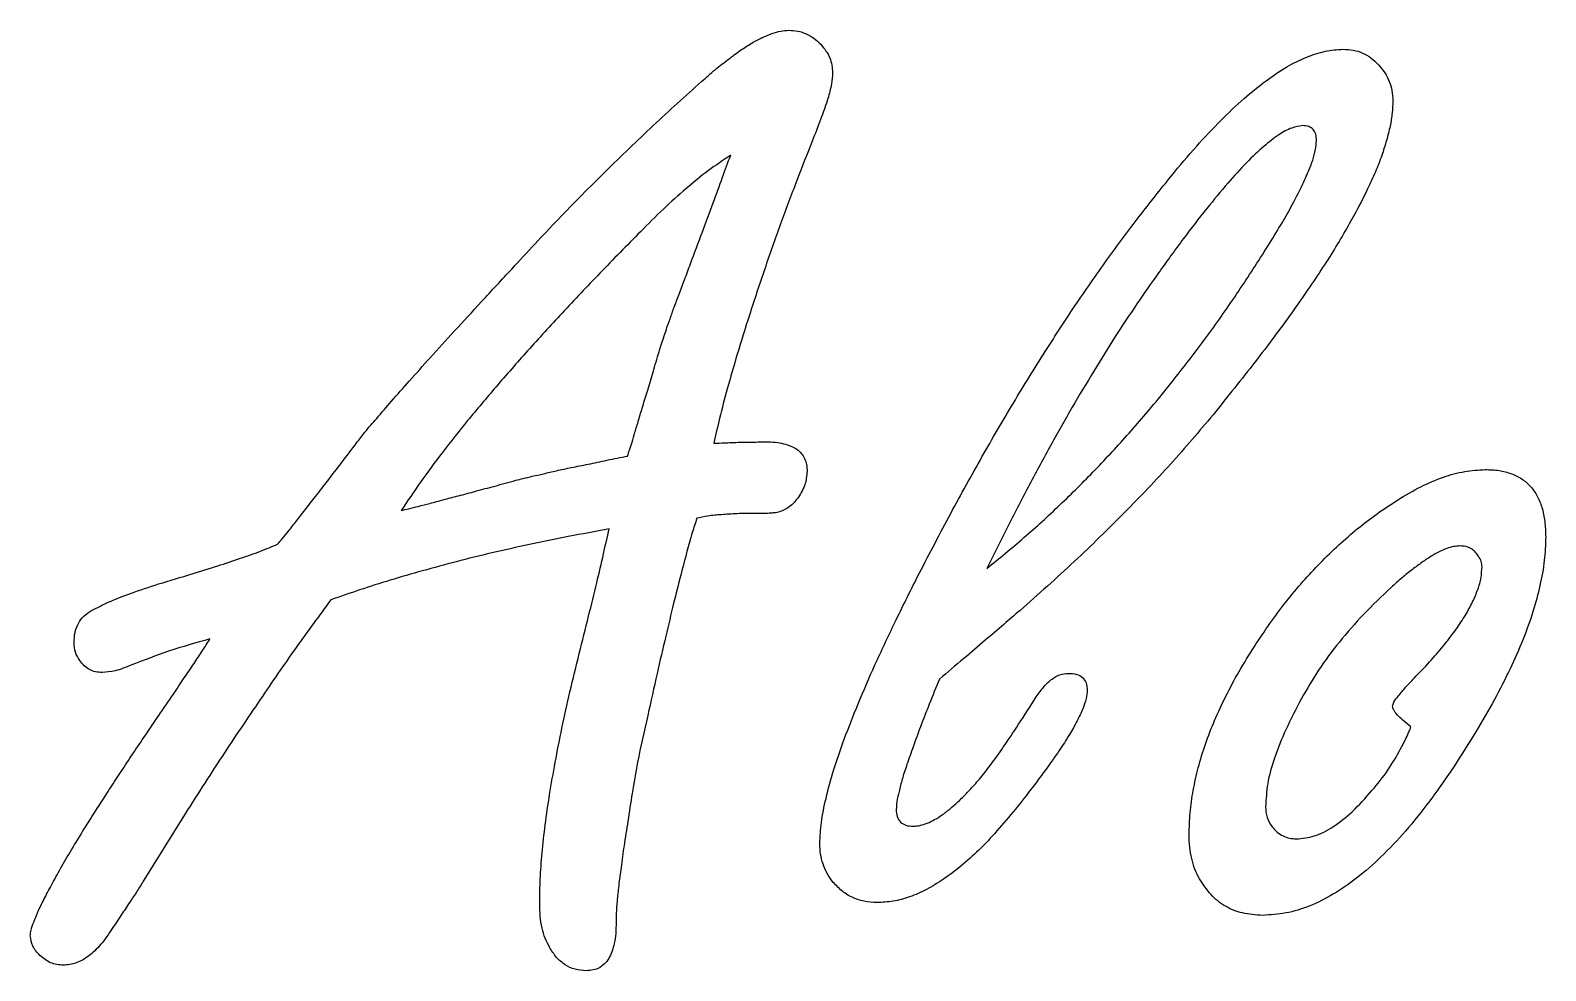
# Model space of a CAD drawing. Header units: millimetres. Extents: x 1 to 632, y 0 to 1598.
# Drawn here: x 532.06 to 540.68, y 1373.34 to 1378.69 of the extents above; entities that cross this region are included whole.
import ezdxf

# ---------------------------------------------------------------- set-up
doc = ezdxf.new("R2010")
doc.units = ezdxf.units.MM

msp = doc.modelspace()

# ---------------------------------------------------------------- linework, layer by layer
at = {"color": 7, "linetype": 'Continuous', "lineweight": 25}
msp.add_line((532.9247, 1374.2151), (532.7039, 1373.8595), dxfattribs=at)
for points, knots in [([(535.8776, 1378.4033), (535.9034, 1378.4262), (535.9528, 1378.4703), (536.028, 1378.5282), (536.0962, 1378.5803), (536.161, 1378.6207), (536.2203, 1378.6537), (536.2755, 1378.676), (536.326, 1378.6912), (536.3584, 1378.6933), (536.3735, 1378.6942)], [0, 0, 0, 0, 0.177045, 0.339733, 0.486502, 0.617035, 0.731387, 0.83386, 0.922165, 1, 1, 1, 1]), ([(536.3735, 1378.6942), (536.3907, 1378.6935), (536.4249, 1378.6922), (536.4734, 1378.6755), (536.5185, 1378.6497), (536.5438, 1378.6261), (536.557, 1378.6139)], [0, 0, 0, 0, 0.248479, 0.497201, 0.738703, 1, 1, 1, 1]), ([(536.557, 1378.6139), (536.5667, 1378.6016), (536.5855, 1378.5779), (536.6087, 1378.539), (536.6193, 1378.4963), (536.6215, 1378.4675), (536.6226, 1378.4531)], [0, 0, 0, 0, 0.263888, 0.512148, 0.756449, 1, 1, 1, 1]), ([(538.5509, 1377.8666), (538.5981, 1377.9234), (538.6883, 1378.0317), (538.8272, 1378.1775), (538.9573, 1378.3037), (539.0837, 1378.404), (539.2012, 1378.4864), (539.3154, 1378.5416), (539.4226, 1378.5792), (539.4934, 1378.5843), (539.5269, 1378.5867)], [0, 0, 0, 0, 0.178074, 0.33957, 0.484974, 0.614382, 0.728407, 0.829696, 0.919443, 1, 1, 1, 1]), ([(539.5269, 1378.5867), (539.5466, 1378.5856), (539.5848, 1378.5834), (539.6398, 1378.5674), (539.6884, 1378.5383), (539.7149, 1378.5118), (539.7284, 1378.4984)], [0, 0, 0, 0, 0.260668, 0.505374, 0.749264, 1, 1, 1, 1]), ([(536.6226, 1378.4531), (536.6209, 1378.4319), (536.6169, 1378.3819), (536.5944, 1378.2982), (536.5582, 1378.195), (536.5289, 1378.1197), (536.5128, 1378.0783)], [0, 0, 0, 0, 0.1626073, 0.3824882, 0.6600479, 1, 1, 1, 1]), ([(539.7284, 1378.4984), (539.7411, 1378.4837), (539.7661, 1378.4549), (539.7921, 1378.4046), (539.8075, 1378.3506), (539.8098, 1378.3135), (539.811, 1378.2946)], [0, 0, 0, 0, 0.2575093, 0.5070949, 0.7473951, 1, 1, 1, 1]), ([(534.7986, 1377.3378), (534.886, 1377.4323), (535.0594, 1377.6199), (535.328, 1377.8905), (535.5989, 1378.1528), (535.785, 1378.32), (535.8776, 1378.4033)], [0, 0, 0, 0, 0.25451, 0.50519, 0.7538, 1, 1, 1, 1]), ([(539.811, 1378.2946), (539.8099, 1378.2711), (539.8076, 1378.2225), (539.796, 1378.1466), (539.7749, 1378.0659), (539.7477, 1377.9787), (539.7113, 1377.8866), (539.6664, 1377.7887), (539.6148, 1377.685), (539.5542, 1377.5761), (539.4862, 1377.4617), (539.4102, 1377.3417), (539.3263, 1377.2161), (539.2347, 1377.0844), (539.1334, 1376.9483), (539.0265, 1376.8048), (538.9089, 1376.6583), (538.8286, 1376.5581), (538.7875, 1376.5067)], [0, 0, 0, 0, 0.033698, 0.069905, 0.110159, 0.153387, 0.20113, 0.252348, 0.308138, 0.367615, 0.431334, 0.49935, 0.571708, 0.648446, 0.729917, 0.815506, 0.905467, 1, 1, 1, 1]), ([(536.5128, 1378.0783), (536.4811, 1377.9988), (536.417, 1377.8377), (536.3258, 1377.5902), (536.2348, 1377.3354), (536.178, 1377.1617), (536.1494, 1377.074)], [0, 0, 0, 0, 0.240319, 0.486812, 0.740914, 1, 1, 1, 1]), ([(539.2981, 1378.1519), (539.277, 1378.1484), (539.2284, 1378.1405), (539.154, 1378.0969), (539.0696, 1378.0297), (538.9725, 1377.9376), (538.8655, 1377.8184), (538.7454, 1377.6741), (538.6137, 1377.5037), (538.5244, 1377.3796), (538.4773, 1377.314)], [0, 0, 0, 0, 0.053414, 0.123015, 0.212975, 0.32507, 0.458721, 0.61568, 0.79693, 1, 1, 1, 1]), ([(539.3763, 1378.067), (539.3758, 1378.0796), (539.375, 1378.1024), (539.3591, 1378.1321), (539.3312, 1378.1492), (539.3097, 1378.151), (539.2981, 1378.1519)], [0, 0, 0, 0, 0.28619, 0.513649, 0.738155, 1, 1, 1, 1]), ([(539.0275, 1377.3525), (539.0549, 1377.3955), (539.1068, 1377.4771), (539.1783, 1377.5946), (539.2387, 1377.7009), (539.2875, 1377.7962), (539.3263, 1377.8795), (539.3544, 1377.9514), (539.3716, 1378.0126), (539.3748, 1378.0503), (539.3763, 1378.067)], [0, 0, 0, 0, 0.1905427, 0.3623755, 0.5148739, 0.6482298, 0.7633145, 0.8585859, 0.9374202, 1, 1, 1, 1]), ([(536.0429, 1377.9843), (536.0002, 1377.9555), (535.912, 1377.8961), (535.7853, 1377.7922), (535.6564, 1377.6762), (535.573, 1377.5919), (535.53, 1377.5484)], [0, 0, 0, 0, 0.229106, 0.472651, 0.728182, 1, 1, 1, 1]), ([(535.8142, 1377.365), (535.8368, 1377.4262), (535.8796, 1377.5421), (535.9414, 1377.7063), (535.9938, 1377.852), (536.0274, 1377.9425), (536.0429, 1377.9843)], [0, 0, 0, 0, 0.296264, 0.561616, 0.79707, 1, 1, 1, 1]), ([(537.1061, 1375.5862), (537.1649, 1375.6993), (537.2803, 1375.9214), (537.4586, 1376.2445), (537.637, 1376.5531), (537.8184, 1376.8452), (537.9978, 1377.124), (538.1807, 1377.3854), (538.3635, 1377.6325), (538.4892, 1377.7896), (538.5509, 1377.8666)], [0, 0, 0, 0, 0.141384, 0.277606, 0.409297, 0.53675, 0.659026, 0.776906, 0.890613, 1, 1, 1, 1]), ([(535.53, 1377.5484), (535.4523, 1377.4699), (535.3016, 1377.3175), (535.088, 1377.0905), (534.8906, 1376.876), (534.7117, 1376.6719), (534.5495, 1376.4799), (534.4051, 1376.2986), (534.279, 1376.1278), (534.2038, 1376.0156), (534.1679, 1375.9621)], [0, 0, 0, 0, 0.158291, 0.307075, 0.446376, 0.575876, 0.695989, 0.806439, 0.90777, 1, 1, 1, 1]), ([(533.9143, 1376.3471), (533.9299, 1376.3676), (533.9663, 1376.4155), (534.0346, 1376.4926), (534.1173, 1376.5901), (534.2191, 1376.705), (534.3384, 1376.8378), (534.4759, 1376.9887), (534.631, 1377.1574), (534.7408, 1377.2756), (534.7986, 1377.3378)], [0, 0, 0, 0, 0.058315, 0.135703, 0.232414, 0.347166, 0.482377, 0.635648, 0.808187, 1, 1, 1, 1]), ([(535.6353, 1376.8645), (535.6386, 1376.8763), (535.6459, 1376.9026), (535.6614, 1376.9451), (535.6779, 1376.9964), (535.6986, 1377.0552), (535.7217, 1377.122), (535.7513, 1377.1956), (535.7808, 1377.278), (535.8028, 1377.3352), (535.8142, 1377.365)], [0, 0, 0, 0, 0.068753, 0.154294, 0.255323, 0.372525, 0.50591, 0.65424, 0.820015, 1, 1, 1, 1]), ([(537.5013, 1375.6326), (537.572, 1375.6905), (537.7144, 1375.8069), (537.919, 1375.9945), (538.1185, 1376.1927), (538.3122, 1376.4025), (538.5003, 1376.6234), (538.6821, 1376.8558), (538.86, 1377.0982), (538.9713, 1377.2671), (539.0275, 1377.3525)], [0, 0, 0, 0, 0.118702, 0.238778, 0.36046, 0.48397, 0.609522, 0.737317, 0.867151, 1, 1, 1, 1]), ([(538.4773, 1377.314), (538.4358, 1377.2554), (538.3515, 1377.1363), (538.2293, 1376.9497), (538.107, 1376.7539), (537.9851, 1376.5478), (537.8626, 1376.333), (537.7415, 1376.1081), (537.6205, 1375.874), (537.5414, 1375.7139), (537.5013, 1375.6326)], [0, 0, 0, 0, 0.110706, 0.224937, 0.343575, 0.466686, 0.593821, 0.724745, 0.860297, 1, 1, 1, 1]), ([(536.1494, 1377.074), (536.126, 1376.9997), (536.0824, 1376.8606), (536.0256, 1376.6647), (535.981, 1376.4963), (535.9574, 1376.3928), (535.9467, 1376.346)], [0, 0, 0, 0, 0.3088753, 0.5785886, 0.8092692, 1, 1, 1, 1]), ([(535.4564, 1376.2724), (535.4597, 1376.2837), (535.4674, 1376.31), (535.4832, 1376.3543), (535.4994, 1376.4113), (535.5197, 1376.4796), (535.5435, 1376.5597), (535.5723, 1376.6507), (535.6024, 1376.754), (535.624, 1376.8264), (535.6353, 1376.8645)], [0, 0, 0, 0, 0.057326, 0.132568, 0.22811, 0.344516, 0.478276, 0.633429, 0.80716, 1, 1, 1, 1]), ([(538.7875, 1376.5067), (538.7085, 1376.413), (538.5472, 1376.2217), (538.2811, 1375.9459), (537.9966, 1375.6657), (537.7931, 1375.4857), (537.6892, 1375.3937)], [0, 0, 0, 0, 0.234898, 0.479458, 0.734188, 1, 1, 1, 1]), ([(535.9467, 1376.346), (535.9671, 1376.3461), (536, 1376.3463), (536.0327, 1376.3485), (536.0452, 1376.3494)], [0, 0, 0, 0, 0.6202983, 1, 1, 1, 1]), ([(536.0452, 1376.3494), (536.081, 1376.3502), (536.1463, 1376.3517), (536.2116, 1376.3524), (536.2411, 1376.3528)], [0, 0, 0, 0, 0.549167, 1, 1, 1, 1]), ([(536.2411, 1376.3528), (536.2596, 1376.3525), (536.2942, 1376.3519), (536.3427, 1376.3442), (536.3839, 1376.3305), (536.4188, 1376.3129), (536.4461, 1376.2884), (536.4642, 1376.2578), (536.4765, 1376.2227), (536.4773, 1376.1974), (536.4777, 1376.184)], [0, 0, 0, 0, 0.167952, 0.313776, 0.443736, 0.560178, 0.666841, 0.771394, 0.879694, 1, 1, 1, 1]), ([(533.4648, 1375.7708), (533.4735, 1375.7809), (533.494, 1375.8047), (533.528, 1375.8472), (533.5711, 1375.9015), (533.6228, 1375.9683), (533.6841, 1376.046), (533.7533, 1376.136), (533.8312, 1376.2374), (533.8857, 1376.3093), (533.9143, 1376.3471)], [0, 0, 0, 0, 0.054941, 0.128726, 0.223558, 0.339444, 0.475166, 0.629773, 0.80544, 1, 1, 1, 1]), ([(534.8201, 1376.1342), (534.8341, 1376.1376), (534.8654, 1376.1453), (534.9178, 1376.1579), (534.9809, 1376.1723), (535.0547, 1376.1897), (535.1396, 1376.2078), (535.2358, 1376.2262), (535.3423, 1376.2498), (535.4171, 1376.2646), (535.4564, 1376.2724)], [0, 0, 0, 0, 0.066207, 0.148442, 0.248397, 0.364382, 0.497718, 0.648433, 0.815527, 1, 1, 1, 1]), ([(536.4777, 1376.184), (536.4751, 1376.1594), (536.4696, 1376.1075), (536.4307, 1376.0393), (536.382, 1375.9794), (536.3368, 1375.9614), (536.3158, 1375.9531)], [0, 0, 0, 0, 0.246053, 0.518889, 0.776319, 1, 1, 1, 1]), ([(539.8371, 1376.0221), (539.8811, 1376.0485), (539.9648, 1376.0987), (540.0932, 1376.1536), (540.2162, 1376.1876), (540.2966, 1376.1929), (540.3353, 1376.1954)], [0, 0, 0, 0, 0.287757, 0.548111, 0.782659, 1, 1, 1, 1]), ([(540.3353, 1376.1954), (540.3622, 1376.1945), (540.4133, 1376.1929), (540.4852, 1376.1746), (540.5464, 1376.1438), (540.5973, 1376.1007), (540.6347, 1376.0443), (540.6624, 1375.9771), (540.6776, 1375.8975), (540.6795, 1375.8407), (540.6806, 1375.8104)], [0, 0, 0, 0, 0.136092, 0.258524, 0.372255, 0.480721, 0.592098, 0.712117, 0.846737, 1, 1, 1, 1]), ([(534.1679, 1375.9621), (534.1823, 1375.9655), (534.2148, 1375.9731), (534.2691, 1375.9868), (534.3345, 1376.0036), (534.4105, 1376.0245), (534.4975, 1376.0466), (534.5952, 1376.073), (534.7039, 1376.1024), (534.7801, 1376.1233), (534.8201, 1376.1342)], [0, 0, 0, 0, 0.06555, 0.148602, 0.249162, 0.365614, 0.499153, 0.648584, 0.815532, 1, 1, 1, 1]), ([(539.023, 1375.1888), (539.0521, 1375.2325), (539.1096, 1375.3188), (539.2012, 1375.4424), (539.2975, 1375.5578), (539.3976, 1375.666), (539.5015, 1375.7666), (539.6092, 1375.8596), (539.7205, 1375.9454), (539.7983, 1375.9966), (539.8371, 1376.0221)], [0, 0, 0, 0, 0.133989, 0.264935, 0.392962, 0.517827, 0.641255, 0.762263, 0.881257, 1, 1, 1, 1]), ([(535.8504, 1375.918), (535.8416, 1375.8909), (535.8212, 1375.8283), (535.7912, 1375.7205), (535.7564, 1375.5864), (535.7152, 1375.4262), (535.6721, 1375.239), (535.6213, 1375.0265), (535.5689, 1374.7869), (535.5316, 1374.6185), (535.5119, 1374.5298)], [0, 0, 0, 0, 0.059877, 0.138116, 0.234766, 0.350815, 0.485128, 0.638084, 0.809333, 1, 1, 1, 1]), ([(536.1856, 1375.9451), (536.1505, 1375.9452), (536.0851, 1375.9454), (535.9942, 1375.9387), (535.917, 1375.9328), (535.8711, 1375.9226), (535.8504, 1375.918)], [0, 0, 0, 0, 0.312508, 0.58184, 0.811535, 1, 1, 1, 1]), ([(536.3158, 1375.9531), (536.3102, 1375.9518), (536.2956, 1375.9485), (536.2678, 1375.9474), (536.2302, 1375.9443), (536.2015, 1375.9449), (536.1856, 1375.9451)], [0, 0, 0, 0, 0.132512, 0.341135, 0.636172, 1, 1, 1, 1]), ([(535.3511, 1375.858), (535.2737, 1375.8434), (535.1221, 1375.815), (534.8997, 1375.7698), (534.6871, 1375.7224), (534.4843, 1375.6728), (534.2917, 1375.6202), (534.108, 1375.5674), (533.934, 1375.5122), (533.8218, 1375.4729), (533.7671, 1375.4538)], [0, 0, 0, 0, 0.1443671, 0.282759, 0.4160276, 0.5435501, 0.6653892, 0.7820858, 0.8938894, 1, 1, 1, 1]), ([(535.1813, 1375.148), (535.199, 1375.2194), (535.2324, 1375.3537), (535.2794, 1375.5429), (535.3178, 1375.7084), (535.3406, 1375.8108), (535.3511, 1375.858)], [0, 0, 0, 0, 0.302079, 0.568798, 0.801313, 1, 1, 1, 1]), ([(532.9779, 1375.6021), (533.0267, 1375.6169), (533.1189, 1375.645), (533.2485, 1375.6887), (533.3628, 1375.7281), (533.4325, 1375.7572), (533.4648, 1375.7708)], [0, 0, 0, 0, 0.296638, 0.560567, 0.79607, 1, 1, 1, 1]), ([(540.1926, 1375.7606), (540.1808, 1375.7599), (540.1553, 1375.7584), (540.1159, 1375.7458), (540.0724, 1375.7278), (540.0258, 1375.7009), (539.9752, 1375.6666), (539.9199, 1375.626), (539.8606, 1375.5784), (539.8214, 1375.5427), (539.8009, 1375.524)], [0, 0, 0, 0, 0.075745, 0.164273, 0.264548, 0.37888, 0.510413, 0.658288, 0.820853, 1, 1, 1, 1]), ([(540.6806, 1375.8104), (540.6791, 1375.7661), (540.6759, 1375.6739), (540.6485, 1375.5324), (540.6094, 1375.3822), (540.5513, 1375.224), (540.4776, 1375.057), (540.3876, 1374.8815), (540.2819, 1374.6976), (540.203, 1374.5744), (540.162, 1374.5106)], [0, 0, 0, 0, 0.09364, 0.19504, 0.304141, 0.422157, 0.551297, 0.690286, 0.839521, 1, 1, 1, 1]), ([(540.2979, 1375.7028), (540.2919, 1375.7115), (540.2803, 1375.7285), (540.2551, 1375.7474), (540.2253, 1375.759), (540.2037, 1375.7601), (540.1926, 1375.7606)], [0, 0, 0, 0, 0.249992, 0.487376, 0.737853, 1, 1, 1, 1]), ([(540.3183, 1375.6417), (540.3175, 1375.6521), (540.316, 1375.6742), (540.3041, 1375.693), (540.2979, 1375.7028)], [0, 0, 0, 0, 0.472975, 1, 1, 1, 1]), ([(532.405, 1375.3926), (532.4369, 1375.409), (532.5093, 1375.4461), (532.6376, 1375.496), (532.7972, 1375.5481), (532.9144, 1375.5831), (532.9779, 1375.6021)], [0, 0, 0, 0, 0.175669, 0.399312, 0.674695, 1, 1, 1, 1]), ([(536.5502, 1374.069), (536.5523, 1374.1084), (536.557, 1374.1946), (536.5856, 1374.333), (536.6288, 1374.4919), (536.6911, 1374.6712), (536.771, 1374.8707), (536.8659, 1375.0921), (536.9799, 1375.3326), (537.0628, 1375.4992), (537.1061, 1375.5862)], [0, 0, 0, 0, 0.072634, 0.159085, 0.260102, 0.376373, 0.508916, 0.656766, 0.820622, 1, 1, 1, 1]), ([(539.9424, 1375.019), (539.9722, 1375.05), (540.0291, 1375.1092), (540.1051, 1375.1991), (540.1699, 1375.2839), (540.2238, 1375.364), (540.2647, 1375.44), (540.295, 1375.511), (540.3147, 1375.5776), (540.3171, 1375.6212), (540.3183, 1375.6417)], [0, 0, 0, 0, 0.173763, 0.331792, 0.475505, 0.605404, 0.721439, 0.824005, 0.917266, 1, 1, 1, 1]), ([(539.8009, 1375.524), (539.7475, 1375.4735), (539.6439, 1375.3753), (539.5065, 1375.2177), (539.3874, 1375.059), (539.3228, 1374.9475), (539.2913, 1374.8933)], [0, 0, 0, 0, 0.270385, 0.525572, 0.769177, 1, 1, 1, 1]), ([(533.7671, 1375.4538), (533.7009, 1375.3639), (533.5634, 1375.1773), (533.3597, 1374.879), (533.1426, 1374.5575), (532.9989, 1374.3317), (532.9247, 1374.2151)], [0, 0, 0, 0, 0.223402, 0.464043, 0.723305, 1, 1, 1, 1]), ([(532.3065, 1375.2092), (532.3072, 1375.2294), (532.3086, 1375.2679), (532.3288, 1375.3202), (532.3604, 1375.3639), (532.3899, 1375.3829), (532.405, 1375.3926)], [0, 0, 0, 0, 0.27506, 0.523607, 0.756115, 1, 1, 1, 1]), ([(537.6892, 1375.3937), (537.6587, 1375.3673), (537.593, 1375.3103), (537.4857, 1375.2195), (537.3638, 1375.1152), (537.2768, 1375.0419), (537.2307, 1375.0031)], [0, 0, 0, 0, 0.201222, 0.433229, 0.699893, 1, 1, 1, 1]), ([(533.0798, 1375.2318), (533.0009, 1375.2097), (532.8487, 1375.1671), (532.7013, 1375.1099), (532.6303, 1375.0824)], [0, 0, 0, 0, 0.5185112, 1, 1, 1, 1]), ([(532.8715, 1374.9182), (532.8923, 1374.9487), (532.9318, 1375.0067), (532.9872, 1375.0894), (533.0364, 1375.1631), (533.066, 1375.2099), (533.0798, 1375.2318)], [0, 0, 0, 0, 0.294406, 0.55878, 0.79313, 1, 1, 1, 1]), ([(532.3394, 1375.1095), (532.3296, 1375.1246), (532.31, 1375.1549), (532.3077, 1375.191), (532.3065, 1375.2092)], [0, 0, 0, 0, 0.4947428, 1, 1, 1, 1]), ([(534.956, 1373.7271), (534.9567, 1373.7731), (534.9582, 1373.8688), (534.9688, 1374.018), (534.9874, 1374.1784), (535.0124, 1374.3506), (535.0443, 1374.534), (535.083, 1374.7288), (535.128, 1374.9351), (535.1632, 1375.0757), (535.1813, 1375.148)], [0, 0, 0, 0, 0.095823, 0.198925, 0.311129, 0.431722, 0.560809, 0.698476, 0.844792, 1, 1, 1, 1]), ([(538.6516, 1374.1177), (538.6526, 1374.1593), (538.6547, 1374.244), (538.6743, 1374.3714), (538.7024, 1374.5022), (538.7435, 1374.6349), (538.7959, 1374.7708), (538.8612, 1374.9082), (538.9353, 1375.0496), (538.9933, 1375.1416), (539.023, 1375.1888)], [0, 0, 0, 0, 0.108519, 0.220993, 0.336012, 0.457595, 0.583328, 0.716037, 0.854473, 1, 1, 1, 1]), ([(532.4662, 1375.0405), (532.4532, 1375.0414), (532.4282, 1375.0431), (532.3928, 1375.056), (532.3621, 1375.0783), (532.3471, 1375.0989), (532.3394, 1375.1095)], [0, 0, 0, 0, 0.256981, 0.496836, 0.738563, 1, 1, 1, 1]), ([(532.6303, 1375.0824), (532.6006, 1375.0701), (532.5477, 1375.0482), (532.4909, 1375.0428), (532.4662, 1375.0405)], [0, 0, 0, 0, 0.563634, 1, 1, 1, 1]), ([(537.2307, 1375.0031), (537.2113, 1374.9556), (537.1747, 1374.8657), (537.1244, 1374.7375), (537.0829, 1374.6233), (537.0476, 1374.5238), (537.0193, 1374.4392), (537.0021, 1374.3678), (536.9874, 1374.3111), (536.9857, 1374.277), (536.985, 1374.2626)], [0, 0, 0, 0, 0.196679, 0.372137, 0.527773, 0.66277, 0.776709, 0.869357, 0.944846, 1, 1, 1, 1]), ([(537.7821, 1374.9023), (537.7961, 1374.9226), (537.8218, 1374.9598), (537.8675, 1375.0025), (537.9146, 1375.0313), (537.9482, 1375.0345), (537.9644, 1375.036)], [0, 0, 0, 0, 0.312923, 0.575242, 0.795014, 1, 1, 1, 1]), ([(537.9644, 1375.036), (537.9805, 1375.0354), (538.0092, 1375.0344), (538.0467, 1375.0148), (538.0693, 1374.9804), (538.071, 1374.9533), (538.0719, 1374.9386)], [0, 0, 0, 0, 0.289033, 0.515365, 0.737111, 1, 1, 1, 1]), ([(539.8088, 1374.8503), (539.8111, 1374.8576), (539.818, 1374.8792), (539.8473, 1374.9128), (539.8874, 1374.963), (539.9223, 1374.9986), (539.9424, 1375.019)], [0, 0, 0, 0, 0.105776, 0.311641, 0.6046, 1, 1, 1, 1]), ([(532.3643, 1374.1505), (532.3788, 1374.1744), (532.4096, 1374.2248), (532.4612, 1374.3018), (532.5151, 1374.3881), (532.5766, 1374.4799), (532.6417, 1374.5804), (532.7148, 1374.6856), (532.7904, 1374.8002), (532.8438, 1374.8779), (532.8715, 1374.9182)], [0, 0, 0, 0, 0.0911693, 0.1925299, 0.3020949, 0.4229043, 0.5525865, 0.6925115, 0.8406205, 1, 1, 1, 1]), ([(537.4582, 1374.4336), (537.4788, 1374.4595), (537.526, 1374.5188), (537.6001, 1374.6233), (537.687, 1374.754), (537.7486, 1374.8502), (537.7821, 1374.9023)], [0, 0, 0, 0, 0.174035, 0.398934, 0.673831, 1, 1, 1, 1]), ([(538.0719, 1374.9386), (538.0702, 1374.923), (538.0663, 1374.8872), (538.0447, 1374.8293), (538.0133, 1374.7607), (537.9675, 1374.6818), (537.9104, 1374.5921), (537.8391, 1374.4923), (537.7566, 1374.381), (537.6955, 1374.3043), (537.6632, 1374.2638)], [0, 0, 0, 0, 0.058881, 0.135272, 0.230648, 0.343275, 0.47809, 0.631056, 0.804703, 1, 1, 1, 1]), ([(539.2913, 1374.8933), (539.2604, 1374.8345), (539.2024, 1374.7243), (539.1374, 1374.562), (539.0949, 1374.415), (539.0891, 1374.321), (539.0864, 1374.2773)], [0, 0, 0, 0, 0.303746, 0.569792, 0.800347, 1, 1, 1, 1]), ([(539.9129, 1374.7325), (539.8976, 1374.7443), (539.8702, 1374.7654), (539.8372, 1374.7967), (539.8149, 1374.8238), (539.8106, 1374.8425), (539.8088, 1374.8503)], [0, 0, 0, 0, 0.361177, 0.645404, 0.852775, 1, 1, 1, 1]), ([(539.8552, 1374.6057), (539.8644, 1374.6238), (539.8801, 1374.6545), (539.8982, 1374.6938), (539.9095, 1374.7177), (539.9122, 1374.7295), (539.9129, 1374.7325)], [0, 0, 0, 0, 0.435392, 0.740253, 0.933098, 1, 1, 1, 1]), ([(539.6922, 1374.3691), (539.7236, 1374.4071), (539.7848, 1374.4812), (539.8321, 1374.5649), (539.8552, 1374.6057)], [0, 0, 0, 0, 0.512972, 1, 1, 1, 1]), ([(535.5119, 1374.5298), (535.5019, 1374.471), (535.483, 1374.3594), (535.4586, 1374.2007), (535.4365, 1374.0605), (535.4198, 1373.9377), (535.4058, 1373.8329), (535.3965, 1373.7457), (535.3916, 1373.6766), (535.391, 1373.6365), (535.3908, 1373.6195)], [0, 0, 0, 0, 0.1948447, 0.3694428, 0.5239951, 0.6583295, 0.7738563, 0.8692318, 0.9445458, 1, 1, 1, 1]), ([(540.162, 1374.5106), (540.1161, 1374.4436), (540.0282, 1374.3154), (539.8892, 1374.1412), (539.7496, 1373.9947), (539.613, 1373.8728), (539.4761, 1373.7785), (539.3406, 1373.7101), (539.2048, 1373.6677), (539.1139, 1373.662), (539.0694, 1373.6591)], [0, 0, 0, 0, 0.1695811, 0.3242091, 0.4646042, 0.5913111, 0.7057915, 0.8104122, 0.9073594, 1, 1, 1, 1]), ([(537.0823, 1374.1664), (537.0949, 1374.1674), (537.1216, 1374.1697), (537.1624, 1374.1832), (537.206, 1374.2036), (537.2511, 1374.2342), (537.3001, 1374.2713), (537.3505, 1374.3182), (537.4039, 1374.3729), (537.4395, 1374.4127), (537.4582, 1374.4336)], [0, 0, 0, 0, 0.079672, 0.169894, 0.270672, 0.385015, 0.514928, 0.660836, 0.821848, 1, 1, 1, 1]), ([(539.2619, 1374.0939), (539.2964, 1374.0976), (539.3706, 1374.1053), (539.4784, 1374.1637), (539.5882, 1374.252), (539.6556, 1374.3278), (539.6922, 1374.3691)], [0, 0, 0, 0, 0.196615, 0.422128, 0.685977, 1, 1, 1, 1]), ([(537.6632, 1374.2638), (537.6285, 1374.2219), (537.562, 1374.1415), (537.4597, 1374.032), (537.3571, 1373.9415), (537.2584, 1373.8654), (537.1608, 1373.8054), (537.0644, 1373.7634), (536.9698, 1373.7361), (536.907, 1373.7331), (536.8763, 1373.7316)], [0, 0, 0, 0, 0.16646, 0.31932, 0.458474, 0.584668, 0.700806, 0.807935, 0.906047, 1, 1, 1, 1]), ([(536.985, 1374.2626), (536.9855, 1374.2483), (536.9866, 1374.2218), (537.0075, 1374.1885), (537.0413, 1374.1679), (537.0676, 1374.1669), (537.0823, 1374.1664)], [0, 0, 0, 0, 0.27036, 0.501398, 0.722463, 1, 1, 1, 1]), ([(539.0864, 1374.2773), (539.0877, 1374.2564), (539.0904, 1374.2151), (539.1127, 1374.1802), (539.1238, 1374.163)], [0, 0, 0, 0, 0.506279, 1, 1, 1, 1]), ([(532.0574, 1373.5425), (532.0585, 1373.5535), (532.0613, 1373.5804), (532.0783, 1373.6254), (532.1017, 1373.6834), (532.1362, 1373.753), (532.1799, 1373.8349), (532.2313, 1373.9299), (532.2942, 1374.0364), (532.34, 1374.111), (532.3643, 1374.1505)], [0, 0, 0, 0, 0.048434, 0.11802, 0.209271, 0.323225, 0.45792, 0.616369, 0.796554, 1, 1, 1, 1]), ([(538.7105, 1373.8675), (538.7012, 1373.8853), (538.6822, 1373.9218), (538.6651, 1373.9829), (538.6531, 1374.0485), (538.6521, 1374.0942), (538.6516, 1374.1177)], [0, 0, 0, 0, 0.231904, 0.473118, 0.729551, 1, 1, 1, 1]), ([(539.1238, 1374.163), (539.1331, 1374.1523), (539.1511, 1374.1317), (539.1851, 1374.1096), (539.2225, 1374.0966), (539.2486, 1374.0948), (539.2619, 1374.0939)], [0, 0, 0, 0, 0.265427, 0.510932, 0.750544, 1, 1, 1, 1]), ([(536.6204, 1373.8539), (536.6095, 1373.869), (536.5876, 1373.8994), (536.5672, 1373.9523), (536.5523, 1374.0089), (536.5509, 1374.0485), (536.5502, 1374.069)], [0, 0, 0, 0, 0.241288, 0.485907, 0.733861, 1, 1, 1, 1]), ([(532.7039, 1373.8595), (532.6931, 1373.8417), (532.6692, 1373.8022), (532.6268, 1373.7396), (532.5781, 1373.6654), (532.5428, 1373.6127), (532.5239, 1373.5844)], [0, 0, 0, 0, 0.190161, 0.421272, 0.689627, 1, 1, 1, 1]), ([(536.8763, 1373.7316), (536.8512, 1373.7331), (536.8022, 1373.7361), (536.7324, 1373.7595), (536.6704, 1373.7991), (536.6374, 1373.8353), (536.6204, 1373.8539)], [0, 0, 0, 0, 0.256204, 0.500346, 0.743418, 1, 1, 1, 1]), ([(539.0694, 1373.6591), (539.0309, 1373.6616), (538.9574, 1373.6663), (538.855, 1373.7066), (538.7701, 1373.7749), (538.7308, 1373.836), (538.7105, 1373.8675)], [0, 0, 0, 0, 0.26387, 0.503786, 0.743646, 1, 1, 1, 1]), ([(535.0115, 1373.4791), (535.0031, 1373.4955), (534.9855, 1373.5299), (534.9674, 1373.5886), (534.9578, 1373.6554), (534.9566, 1373.7025), (534.956, 1373.7271)], [0, 0, 0, 0, 0.214818, 0.450329, 0.713297, 1, 1, 1, 1]), ([(535.3908, 1373.6195), (535.3905, 1373.598), (535.39, 1373.5578), (535.3822, 1373.5014), (535.3688, 1373.4538), (535.351, 1373.4133), (535.3258, 1373.3829), (535.2962, 1373.3592), (535.2599, 1373.3471), (535.2342, 1373.3453), (535.2209, 1373.3444)], [0, 0, 0, 0, 0.1770505, 0.3307025, 0.4662977, 0.5829443, 0.6910592, 0.7885343, 0.8906444, 1, 1, 1, 1]), ([(532.1118, 1373.4316), (532.0959, 1373.4482), (532.0661, 1373.4797), (532.0602, 1373.5224), (532.0574, 1373.5425)], [0, 0, 0, 0, 0.530513, 1, 1, 1, 1]), ([(532.5239, 1373.5844), (532.5027, 1373.5529), (532.4638, 1373.495), (532.3945, 1373.4275), (532.3214, 1373.384), (532.27, 1373.3779), (532.2454, 1373.3749)], [0, 0, 0, 0, 0.312952, 0.57582, 0.796647, 1, 1, 1, 1]), ([(532.2454, 1373.3749), (532.2203, 1373.3776), (532.17, 1373.3829), (532.1312, 1373.4153), (532.1118, 1373.4316)], [0, 0, 0, 0, 0.499415, 1, 1, 1, 1]), ([(535.2209, 1373.3444), (535.1995, 1373.3456), (535.1571, 1373.3481), (535.0988, 1373.3765), (535.0478, 1373.4198), (535.024, 1373.4586), (535.0115, 1373.4791)], [0, 0, 0, 0, 0.243841, 0.481635, 0.726736, 1, 1, 1, 1])]:
    msp.add_open_spline(points, degree=3, knots=knots, dxfattribs=at)

doc.saveas('drawing.dxf')
